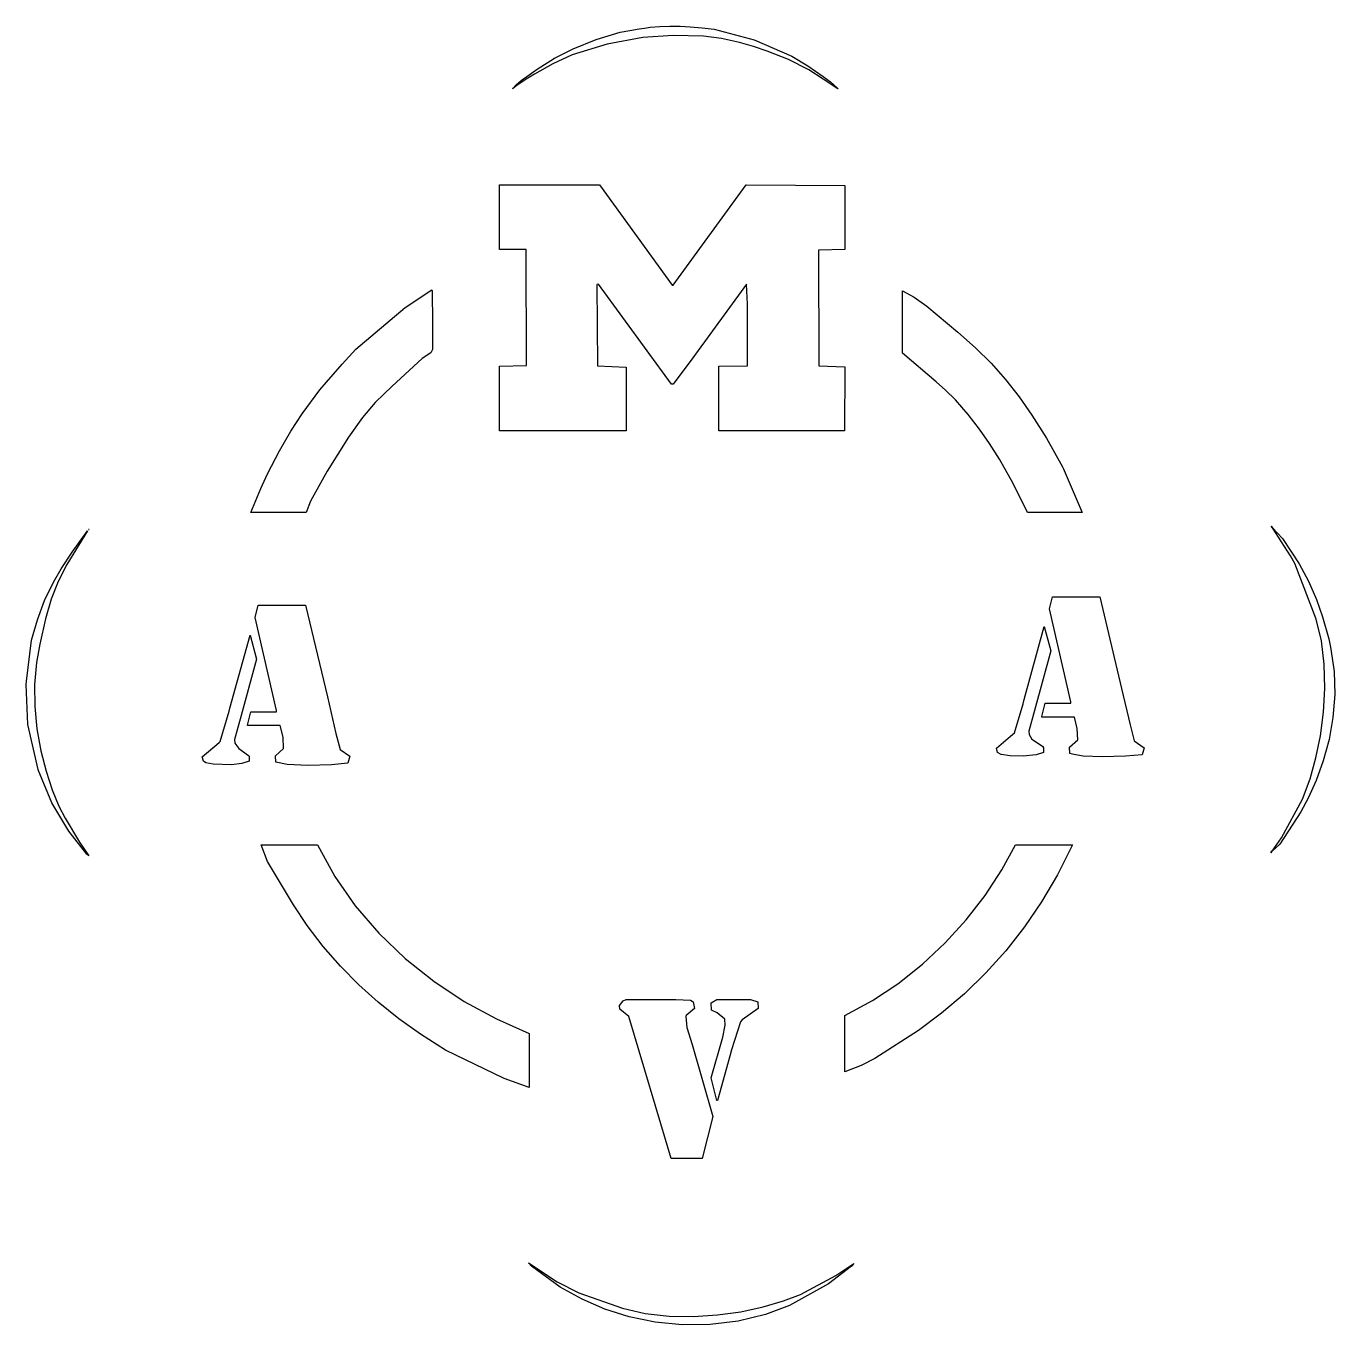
# Model space of a CAD drawing. Extents: x 57.3 to 107.7, y 86.6 to 136.6.
import ezdxf

# ---------------------------------------------------------------- set-up
doc = ezdxf.new("R2010")
doc.units = 0
doc.layers.add('Layer_1', color=7, linetype='CONTINUOUS')

msp = doc.modelspace()

# ---------------------------------------------------------------- linework, layer by layer
at = {"layer": 'Layer_1', "color": 1}
for points in [[(82.07846, 136.624564), (82.468971, 136.625128), (82.858607, 136.604413), (83.322755, 136.558987), (83.786732, 136.511841), (85.316452, 136.10232), (86.766377, 135.467746), (87.386716, 135.099113), (87.979905, 134.688051), (88.266036, 134.479367), (88.525875, 134.239761), (88.553476, 134.209856), (88.536769, 134.217222), (87.983478, 134.583496), (87.427195, 134.945141), (86.643574, 135.341141), (85.826812, 135.664139), (85.294572, 135.842419), (84.756103, 136.000838), (84.067706, 136.146561), (83.369514, 136.235328), (82.20099, 136.270872), (81.034664, 136.184972), (79.656457, 135.938645), (78.320866, 135.520127), (77.576618, 135.179879), (76.86066, 134.78323), (76.606022, 134.624686), (76.358217, 134.455663), (76.187009, 134.336337), (76.014498, 134.219065), (76.175447, 134.382994), (76.351147, 134.530695), (76.65525, 134.750961), (76.964024, 134.964741), (77.6416, 135.389246), (78.352077, 135.755898), (79.242491, 136.118497), (80.164189, 136.391753), (80.531053, 136.454612), (80.897978, 136.51713), (81.104859, 136.551908), (81.312498, 136.58109), (81.695101, 136.610865), (82.078449, 136.624383), (82.078449, 136.624383), (82.07846, 136.624564)], [(75.521783, 130.512858), (79.365204, 130.512858), (82.16904, 126.653681), (82.200476, 126.653681), (85.020029, 130.512858), (88.816214, 130.497082), (88.816214, 128.02405), (87.792346, 128.008274), (87.808122, 123.550518), (88.816228, 123.519084), (88.800452, 121.046049), (83.964664, 121.046049), (83.964664, 123.534854), (85.067295, 123.550631), (85.067295, 125.929151), (85.020116, 126.70099), (82.956646, 123.865653), (82.200564, 122.841829), (82.137586, 122.841829), (79.333759, 126.70099), (79.270781, 126.685213), (79.286557, 123.550611), (80.389188, 123.503432), (80.389188, 121.046162), (75.521899, 121.046162), (75.521899, 123.534967), (76.561507, 123.566404), (76.545702, 128.024177), (75.521834, 128.024177), (75.521834, 130.512946), (75.521752, 130.512841)], [(72.930458, 126.437247), (72.937937, 125.185894), (72.935679, 124.186714), (72.879562, 124.047788), (72.539106, 123.835043), (71.384789, 122.768807), (70.73379, 122.140039), (70.247691, 121.568155), (69.702821, 120.811825), (68.880067, 119.494553), (68.236905, 118.342287), (68.071862, 117.912426), (65.944871, 117.911862), (66.330695, 118.832041), (66.589625, 119.392947), (67.049283, 120.278845), (67.489745, 121.031574), (67.920735, 121.708775), (68.606162, 122.632548), (69.458301, 123.612189), (69.989184, 124.19044), (71.889818, 125.791148), (72.9075, 126.480856), (72.930458, 126.437247)], [(91.03726, 126.433169), (91.483716, 126.192154), (91.963534, 125.850962), (93.163737, 124.842249), (93.843805, 124.250607), (94.443781, 123.652027), (94.999025, 123.024534), (95.524983, 122.356117), (96.017165, 121.656863), (96.572251, 120.769384), (97.185604, 119.662046), (97.211936, 119.612657), (97.9523, 117.911441), (95.841546, 117.911441), (95.290632, 119.018774), (94.764445, 119.954899), (94.386039, 120.558688), (93.998765, 121.118053), (93.562356, 121.681027), (93.067502, 122.242418), (92.686533, 122.617505), (92.328907, 122.936281), (91.037255, 124.038886), (91.037255, 126.433169)], [(59.65976, 117.202623), (58.856423, 115.910971), (58.527961, 115.256489), (58.259531, 114.576703), (58.034281, 113.810109), (57.819369, 112.835782), (57.69078, 112.130551), (57.612424, 111.285219), (57.624334, 110.438247), (57.712779, 109.577439), (57.863887, 108.739941), (58.064569, 107.948593), (58.296804, 107.239414), (58.557341, 106.608379), (58.793408, 106.144883), (59.344718, 105.215516), (59.706993, 104.695708), (59.628162, 104.758672), (58.935084, 105.640803), (58.28536, 106.72941), (57.760912, 107.998194), (57.753716, 108.019304), (57.359928, 109.752038), (57.296657, 111.291563), (57.312715, 111.421704), (57.501719, 112.99688), (57.727658, 113.771227), (58.007758, 114.517795), (58.350034, 115.229726), (58.645414, 115.743715), (59.061028, 116.378565), (59.65972, 117.202595), (59.659737, 117.202631)], [(59.691262, 117.249887), (59.722695, 117.249887), (59.691194, 117.249969)], [(105.229626, 117.375907), (105.276833, 117.312958), (105.229626, 117.375907)], [(105.276864, 117.312907), (105.665312, 116.910754), (106.30073, 115.926736), (106.660589, 115.264154), (106.967457, 114.556595), (107.199436, 113.892693), (107.43946, 113.045794), (107.513603, 112.729121), (107.65118, 111.790668), (107.674859, 110.899212), (107.602582, 110.010943), (107.451937, 109.166475), (107.231011, 108.350638), (106.956372, 107.590086), (106.648868, 106.90999), (106.363739, 106.381159), (105.553276, 105.14476), (105.261131, 104.868993), (105.623416, 105.388801), (106.426739, 106.869466), (106.719531, 107.651718), (106.949841, 108.465401), (107.124571, 109.314887), (107.243087, 110.22143), (107.293348, 111.136395), (107.266621, 112.067635), (107.155956, 112.966442), (106.962315, 113.800262), (106.137397, 115.938228), (105.969949, 116.241758), (105.276879, 117.312907)], [(97.653012, 110.035578), (96.392859, 110.035578), (96.392859, 110.051326), (96.518888, 110.571132), (97.511255, 110.571132), (97.511255, 110.618339), (96.692153, 114.194001), (96.802445, 114.666543), (98.629631, 114.666543), (99.464495, 111.138136), (99.795282, 109.736237), (99.952785, 109.121935), (100.330827, 108.854151), (100.252087, 108.586367), (99.622003, 108.526068), (98.719459, 108.502192), (97.981412, 108.534455), (97.622273, 108.586923), (97.479762, 108.633552), (97.463985, 108.869812), (97.779005, 109.153357), (97.761253, 109.587689), (97.652973, 110.035454), (97.652984, 110.035559)], [(67.078846, 109.704783), (65.818684, 109.704783), (65.818684, 109.720474), (65.944713, 110.240283), (66.93708, 110.240283), (66.93708, 110.287462), (66.117998, 113.863135), (66.228287, 114.33568), (68.055476, 114.33568), (68.89034, 110.807261), (69.221127, 109.405371), (69.378638, 108.791069), (69.756686, 108.523212), (69.677971, 108.255419), (69.044301, 108.194945), (68.134114, 108.171266), (67.345343, 108.209138), (66.905655, 108.302246), (66.890076, 108.538511), (67.205169, 108.82206), (67.185921, 109.263365), (67.079252, 109.704134), (67.079244, 109.70425)], [(96.487358, 113.516702), (96.739416, 112.587356), (96.109336, 110.287592), (95.889033, 109.495718), (95.904555, 109.358234), (96.009866, 109.185514), (96.41943, 108.907505), (96.455862, 108.854199), (96.455862, 108.665178), (96.176008, 108.575945), (95.681044, 108.530072), (95.18247, 108.536705), (94.833499, 108.593798), (94.691677, 108.665164), (94.644439, 108.838423), (95.189658, 109.298614), (95.337497, 109.421248), (95.671451, 110.541803), (95.715554, 110.712872), (96.487364, 113.516688), (96.48733, 113.516688)], [(65.913203, 113.185918), (66.165253, 112.256552), (65.535161, 109.956805), (65.315092, 109.164006), (65.33053, 109.027472), (65.478299, 108.819373), (65.856491, 108.560496), (65.881891, 108.523324), (65.881891, 108.334306), (65.600899, 108.244912), (65.196847, 108.19935), (64.494788, 108.216622), (64.209755, 108.275511), (64.117739, 108.334205), (64.070408, 108.507435), (64.730336, 109.059061), (64.763506, 109.090337), (65.108198, 110.254597), (65.141509, 110.381961), (65.91333, 113.185782), (65.913257, 113.185782)], [(66.338492, 105.121014), (68.512238, 105.121014), (69.178825, 103.894256), (69.96375, 102.765483), (70.872076, 101.710556), (71.885999, 100.741179), (72.985847, 99.867112), (74.163202, 99.089265), (75.404492, 98.413447), (76.655888, 97.859448), (76.655888, 95.780224), (75.695056, 96.12679), (73.442548, 97.213675), (72.478, 97.825595), (71.640198, 98.421592), (70.84546, 99.056688), (70.10426, 99.722907), (69.396345, 100.441846), (68.732725, 101.206135), (68.113696, 102.0178), (67.582872, 102.805547), (66.590045, 104.470255), (66.338518, 105.12104)], [(95.384755, 105.121014), (97.574238, 105.121014), (96.995773, 103.965311), (96.387892, 102.92556), (95.729019, 101.953928), (95.014909, 101.041585), (94.244885, 100.185814), (93.418259, 99.383888), (92.534351, 98.633016), (91.651571, 97.969732), (89.973212, 96.893951), (89.438788, 96.625361), (88.816279, 96.378786), (88.816279, 98.552538), (89.870748, 99.120809), (90.851564, 99.771255), (91.796416, 100.521859), (92.673404, 101.342256), (93.483354, 102.229439), (94.211964, 103.16566), (94.857245, 104.150556), (95.384755, 105.121014)], [(105.245354, 104.868993), (105.213906, 104.806029), (105.245354, 104.868979)], [(80.38907, 99.166839), (82.310803, 99.166839), (82.870842, 99.143302), (82.972408, 99.071925), (83.020021, 98.819892), (82.708428, 98.544144), (82.689294, 98.504718), (82.726386, 98.081193), (82.941245, 97.433577), (83.728845, 94.661294), (83.319312, 93.038847), (82.122162, 93.038847), (80.499749, 98.504726), (80.153129, 98.788278), (80.135801, 98.930247), (80.280346, 99.118015), (80.387738, 99.166456), (80.387839, 99.166506)], [(83.885989, 99.166839), (85.175457, 99.166704), (85.461153, 99.072275), (85.475772, 98.820146), (84.858304, 98.377901), (84.798586, 98.300417), (84.455327, 97.231802), (84.389028, 96.977255), (83.916458, 95.276076), (83.899158, 95.276076), (83.881829, 95.276076), (83.661261, 96.142399), (84.119875, 97.712111), (84.20604, 98.173863), (84.196953, 98.410656), (83.895537, 98.656291), (83.677238, 98.757061), (83.661151, 99.040531), (83.881682, 99.16658), (83.881654, 99.166605)], [(76.640159, 89.022728), (77.742762, 88.298137), (78.577674, 87.874581), (80.250388, 87.282004), (81.123429, 87.083015), (82.04373, 86.97887), (82.969029, 86.961033), (83.906682, 87.020957), (84.80745, 87.147113), (85.664514, 87.331673), (86.456808, 87.565883), (87.099329, 87.80985), (88.46973, 88.534433), (89.162803, 89.006975), (89.068241, 88.896682), (88.18615, 88.219329), (86.682191, 87.387683), (85.759386, 87.041712), (84.704896, 86.781898), (83.621643, 86.64999), (82.550974, 86.642145), (81.513581, 86.746253), (80.515897, 86.951689), (79.571492, 87.247935), (78.693992, 87.624495), (77.854073, 88.09588), (76.746873, 88.897492), (76.6401, 89.022683), (76.640154, 89.022728)]]:
    msp.add_lwpolyline(points, dxfattribs=at)

doc.saveas('drawing.dxf')
